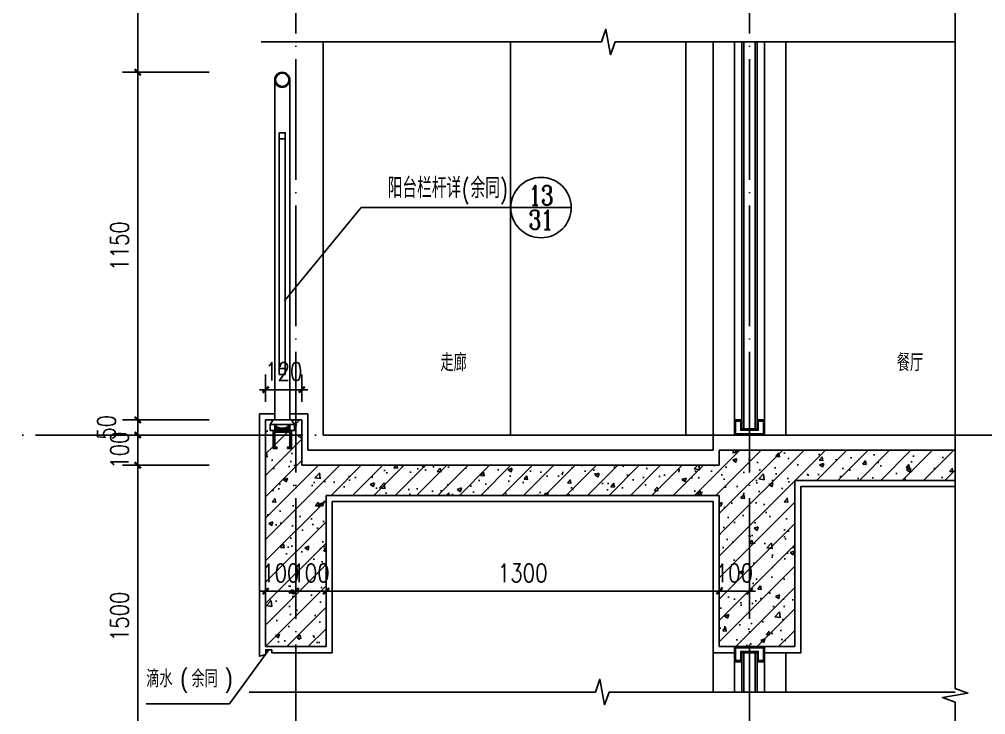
# Model space of a CAD drawing. Extents: x 718358 to 1668613, y -348838 to -159582.
# Drawn here: x 846510 to 849706, y -342370 to -340070 of the extents above; entities that cross this region are included whole.
import ezdxf
from ezdxf.enums import TextEntityAlignment as Align

# ---------------------------------------------------------------- set-up
doc = ezdxf.new("R2010")
doc.units = 0
doc.header["$LTSCALE"] = 1000
doc.linetypes.add('DOTE', pattern=[2.42, 2, -0.2, 0.02, -0.2])
for name, color, linetype in [('建-可见线', 7, 'Continuous'), ('建-图例填充', 251, 'Continuous'), ('建-墙体', 2, 'Continuous'), ('建-尺寸', 73, 'Continuous'), ('建-引出', 3, 'Continuous'), ('建-房间名', 7, 'Continuous'), ('建-楼梯-护栏', 163, 'Continuous'), ('建-符号', 3, 'Continuous'), ('建-索引', 3, 'Continuous'), ('建-轮廓线', 7, 'Continuous'), ('建-轴网', 14, 'DOTE'), ('建-门窗', 4, 'Continuous'), ('建-门窗剖', 4, 'Continuous')]:
    doc.layers.add(name, color=color, linetype=linetype)
doc.styles.add('_TCH_DIM', font='gt单线西文.shx', dxfattribs={"width": 0.8, "bigfont": 'gt单线中文.shx'})
doc.styles.add('_TCH_LABEL', font='COMPLEX', dxfattribs={"bigfont": 'GBCBIG'})
doc.styles.add('_TCH_SPACE', font='gt单线西文.shx', dxfattribs={"width": 0.8, "height": 5, "bigfont": 'gt单线中文.shx'})
doc.styles.add('DIM_FONT', font='SIMPLEX.shx', dxfattribs={"width": 0.8, "bigfont": 'GBCBIG.shx'})
doc.dimstyles.new('DIMN20', dxfattribs={"dimscale": 0.2, "dimtxt": 300, "dimasz": 100, "dimexe": 250, "dimexo": 300, "dimgap": 150, "dimtad": 1, "dimdec": 0, "dimzin": 0, "dimdsep": 46, "dimtxsty": 'DIM_FONT', "dimblk": 'ARCHTICK', "dimcen": 0.09, "dimdle": 1, "dimclrt": 7, "dimazin": 2, "dimtfac": 1, "dimtdec": 0, "dimtix": 1, "dimtmove": 2, "dimatfit": 3, "dimldrblk": 'ARCHTICK', "dimfxl": 1, "dimtolj": 1, "dimtzin": 0, "dimarcsym": 0})

# ---------------------------------------------------------------- blocks, each defined once
blk = doc.blocks.new('ghgdfsdsa')
at = {"layer": '建-楼梯-护栏'}
for p, q in [((915644.9, -350305.3), (915644.9, -351430.3)), ((915694.9, -350305.3), (915694.9, -351430.3)), ((915659.9, -350490.3), (915659.9, -351280.3)), ((915679.9, -351280.3), (915679.9, -350490.3)), ((915679.9, -351260.3), (915659.9, -351260.3)), ((915679.9, -351280.3), (915659.9, -351280.3)), ((915639.9, -351430.3), (915629.9, -351445.3)), ((915639.9, -351430.3), (915699.9, -351430.3)), ((915699.9, -351430.3), (915709.9, -351445.3)), ((915629.9, -351445.3), (915629.9, -351465.3)), ((915629.9, -351445.3), (915709.9, -351445.3)), ((915709.9, -351465.3), (915629.9, -351465.3)), ((915644.9, -351445.3), (915644.9, -351465.3)), ((915644.9, -351450.3), (915644.9, -351455.3)), ((915644.9, -351460.3), (915644.9, -351465.3)), ((915649.9, -351449.2), (915649.9, -351465.3)), ((915654.9, -351452.1), (915654.9, -351465.3)), ((915659.9, -351454), (915659.9, -351465.3)), ((915664.9, -351455.1), (915664.9, -351465.3)), ((915669.9, -351455.5), (915669.9, -351465.3)), ((915674.9, -351455.1), (915674.9, -351465.3)), ((915679.9, -351454), (915679.9, -351465.3)), ((915684.9, -351452.1), (915684.9, -351465.3)), ((915689.9, -351449.2), (915689.9, -351465.3)), ((915694.9, -351445.3), (915694.9, -351465.3)), ((915694.9, -351450.3), (915694.9, -351455.3)), ((915694.9, -351460.3), (915694.9, -351465.3)), ((915709.9, -351445.3), (915709.9, -351465.3))]:
    blk.add_line(p, q, dxfattribs=at)
for points in [[(915659.9, -350480.3), (915679.9, -350480.3), (915679.9, -350500.3), (915659.9, -350500.3)], [(915687.4, -351525.3), (915699.9, -351525.3), (915699.9, -351465.3), (915639.9, -351465.3), (915639.9, -351525.3), (915652.4, -351525.3), (915652.4, -351520.3), (915644.9, -351520.3), (915644.9, -351470.3), (915694.9, -351470.3), (915694.9, -351520.3), (915687.4, -351520.3)]]:
    blk.add_lwpolyline(points, close=True, dxfattribs=at)
for radius in [25, 22]:
    blk.add_circle((915669.9, -350305.3), radius, dxfattribs=at)
blk = doc.blocks.new('ghgdfsdf')
at = {"layer": '建-门窗剖'}
for p, q in [((916939.9, -349800.3), (916939.9, -349930.3)), ((916945.9, -349800.3), (916945.9, -349930.3)), ((916983.9, -349800.3), (916983.9, -349930.3)), ((916989.9, -349800.3), (916989.9, -349930.3)), ((916914.9, -349930.3), (916914.9, -349830.3)), ((917014.9, -349830.3), (917014.9, -349930.3))]:
    blk.add_line(p, q, dxfattribs=at)
blk.add_lwpolyline([(916914.9, -349780.3), (916914.9, -349830.3), (916919.9, -349830.3), (916919.9, -349830.3), (916939.9, -349830.3), (916939.9, -349800.3), (916989.9, -349800.3), (916989.9, -349830.3), (917009.9, -349830.3), (917009.9, -349830.3), (917014.9, -349830.3), (917014.9, -349780.3)], dxfattribs=at)
blk.add_lwpolyline([(916935.9, -349826.3), (916918.9, -349826.3), (916918.9, -349784.3), (917010.9, -349784.3), (917010.9, -349826.3), (916993.9, -349826.3), (916993.9, -349796.3), (916935.9, -349796.3)], close=True, dxfattribs=at)
blk = doc.blocks.new('ghgdfd')
at = {"layer": '建-门窗剖'}
for p, q in [((916914.9, -351380.3), (916914.9, -350130.3)), ((916939.9, -350130.3), (916939.9, -351380.3)), ((916945.9, -350130.3), (916945.9, -351410.3)), ((916983.9, -350130.3), (916983.9, -351410.3)), ((916989.9, -350130.3), (916989.9, -351380.3)), ((917014.9, -350130.3), (917014.9, -351380.3))]:
    blk.add_line(p, q, dxfattribs=at)
blk.add_lwpolyline([(916914.9, -351430.3), (916914.9, -351380.3), (916919.9, -351380.3), (916919.9, -351380.3), (916939.9, -351380.3), (916939.9, -351410.3), (916989.9, -351410.3), (916989.9, -351380.3), (917009.9, -351380.3), (917009.9, -351380.3), (917014.9, -351380.3), (917014.9, -351430.3)], dxfattribs=at)
blk.add_lwpolyline([(916935.9, -351384.3), (916918.9, -351384.3), (916918.9, -351426.3), (917010.9, -351426.3), (917010.9, -351384.3), (916993.9, -351384.3), (916993.9, -351414.3), (916935.9, -351414.3)], close=True, dxfattribs=at)
blk = doc.blocks.new('_ArchTick')
at = {"color": 0, "linetype": 'ByBlock', "const_width": 0.4}
blk.add_lwpolyline([(-0.5, -0.5), (0.5, 0.5)], dxfattribs=at)
blk = doc.blocks.new('*D1816')
at = {"layer": 'Defpoints', "color": 0, "transparency": 16777216}
for p in [(846901.9, -341544.7), (847198.6, -341544.7), (847198.6, -342544.7)]:
    blk.add_point(p, dxfattribs=at)
at = {"layer": '建-尺寸', "color": 0, "lineweight": -2, "transparency": 16777216}
for p, q in [((847138.6, -341544.7), (846851.9, -341544.7)), ((846901.9, -342544.9), (846901.9, -341544.5)), ((847138.6, -342544.7), (846851.9, -342544.7))]:
    blk.add_line(p, q, dxfattribs=at)
at = {"layer": '建-尺寸', "color": 0, "lineweight": -2, "transparency": 16777216, "xscale": 20, "yscale": 20, "zscale": 20}
for p, rotation in [((846901.9, -341544.7), 90), ((846901.9, -342544.7), 270)]:
    blk.add_blockref('_ArchTick', p, dxfattribs=dict(at, rotation=rotation))
at = {"layer": '建-尺寸', "color": 7, "transparency": 16777216, "insert": (846841.9, -342044.7), "char_height": 60, "attachment_point": 5, "rotation": 90, "style": 'DIM_FONT'}
blk.add_mtext('\\A1;1500', dxfattribs=at)
blk = doc.blocks.new('*D1817')
at = {"layer": 'Defpoints', "color": 0, "transparency": 16777216}
for p in [(846901.9, -341444.7), (847198.6, -341444.7), (847198.6, -341544.7)]:
    blk.add_point(p, dxfattribs=at)
at = {"layer": '建-尺寸', "color": 0, "lineweight": -2, "transparency": 16777216}
for p, q in [((846901.9, -341444.7), (846901.9, -341424.7)), ((847138.6, -341444.7), (846851.9, -341444.7)), ((846901.9, -341544.7), (846901.9, -341444.7)), ((847138.6, -341544.7), (846851.9, -341544.7)), ((846901.9, -341544.7), (846901.9, -341564.7))]:
    blk.add_line(p, q, dxfattribs=at)
at = {"layer": '建-尺寸', "color": 0, "lineweight": -2, "transparency": 16777216, "xscale": 20, "yscale": 20, "zscale": 20}
for p, rotation in [((846901.9, -341444.7), 270), ((846901.9, -341544.7), 90)]:
    blk.add_blockref('_ArchTick', p, dxfattribs=dict(at, rotation=rotation))
at = {"layer": '建-尺寸', "color": 7, "transparency": 16777216, "insert": (846841.9, -341494.7), "char_height": 60, "attachment_point": 5, "rotation": 90, "style": 'DIM_FONT'}
blk.add_mtext('\\A1;100', dxfattribs=at)
blk = doc.blocks.new('*D1818')
at = {"layer": 'Defpoints', "color": 0, "transparency": 16777216}
for p in [(846901.9, -341394.7), (847198.6, -341394.7), (847198.6, -341444.7)]:
    blk.add_point(p, dxfattribs=at)
at = {"layer": '建-尺寸', "color": 0, "lineweight": -2, "transparency": 16777216}
for p, q in [((846901.9, -341394.7), (846901.9, -341374.7)), ((847138.6, -341394.7), (846851.9, -341394.7)), ((846901.9, -341444.7), (846901.9, -341394.7)), ((847138.6, -341444.7), (846851.9, -341444.7)), ((846901.9, -341444.7), (846901.9, -341464.7))]:
    blk.add_line(p, q, dxfattribs=at)
at = {"layer": '建-尺寸', "color": 0, "lineweight": -2, "transparency": 16777216, "xscale": 20, "yscale": 20, "zscale": 20}
for p, rotation in [((846901.9, -341394.7), 270), ((846901.9, -341444.7), 90)]:
    blk.add_blockref('_ArchTick', p, dxfattribs=dict(at, rotation=rotation))
at = {"layer": '建-尺寸', "color": 7, "transparency": 16777216, "insert": (846798.9, -341419.7), "char_height": 60, "attachment_point": 5, "rotation": 90, "style": 'DIM_FONT'}
blk.add_mtext('\\A1;50', dxfattribs=at)
blk = doc.blocks.new('*D1819')
at = {"layer": 'Defpoints', "color": 0, "transparency": 16777216}
for p in [(846901.9, -340244.7), (847198.6, -340244.7), (847198.6, -341394.7)]:
    blk.add_point(p, dxfattribs=at)
at = {"layer": '建-尺寸', "color": 0, "lineweight": -2, "transparency": 16777216}
for p, q in [((847138.6, -340244.7), (846851.9, -340244.7)), ((846901.9, -341394.9), (846901.9, -340244.5)), ((847138.6, -341394.7), (846851.9, -341394.7))]:
    blk.add_line(p, q, dxfattribs=at)
at = {"layer": '建-尺寸', "color": 0, "lineweight": -2, "transparency": 16777216, "xscale": 20, "yscale": 20, "zscale": 20}
for p, rotation in [((846901.9, -340244.7), 90), ((846901.9, -341394.7), 270)]:
    blk.add_blockref('_ArchTick', p, dxfattribs=dict(at, rotation=rotation))
at = {"layer": '建-尺寸', "color": 7, "transparency": 16777216, "insert": (846841.9, -340819.7), "char_height": 60, "attachment_point": 5, "rotation": 90, "style": 'DIM_FONT'}
blk.add_mtext('\\A1;1150', dxfattribs=at)
blk = doc.blocks.new('*D1820')
at = {"layer": 'Defpoints', "color": 0, "transparency": 16777216}
for p in [(846901.9, -339294.7), (847198.6, -339294.7), (847198.6, -340244.7)]:
    blk.add_point(p, dxfattribs=at)
at = {"layer": '建-尺寸', "color": 0, "lineweight": -2, "transparency": 16777216}
for p, q in [((847138.6, -339294.7), (846851.9, -339294.7)), ((846901.9, -340244.9), (846901.9, -339294.5)), ((847138.6, -340244.7), (846851.9, -340244.7))]:
    blk.add_line(p, q, dxfattribs=at)
at = {"layer": '建-尺寸', "color": 0, "lineweight": -2, "transparency": 16777216, "xscale": 20, "yscale": 20, "zscale": 20}
for p, rotation in [((846901.9, -339294.7), 90), ((846901.9, -340244.7), 270)]:
    blk.add_blockref('_ArchTick', p, dxfattribs=dict(at, rotation=rotation))
at = {"layer": '建-尺寸', "color": 7, "transparency": 16777216, "insert": (846841.9, -339769.7), "char_height": 60, "attachment_point": 5, "rotation": 90, "style": 'DIM_FONT'}
blk.add_mtext('\\A1;1450', dxfattribs=at)
blk = doc.blocks.new('*D1824')
at = {"layer": 'Defpoints', "color": 0, "transparency": 16777216}
for p in [(847324.9, -341902.1), (847424.9, -341902.1), (847424.9, -341961.1)]:
    blk.add_point(p, dxfattribs=at)
at = {"layer": '建-尺寸', "color": 0, "lineweight": -2, "transparency": 16777216}
for p, q in [((847324.9, -341961.1), (847304.9, -341961.1)), ((847324.9, -341961.1), (847424.9, -341961.1)), ((847324.9, -341962.1), (847324.9, -342011.1)), ((847424.9, -341961.1), (847444.9, -341961.1)), ((847424.9, -341962.1), (847424.9, -342011.1))]:
    blk.add_line(p, q, dxfattribs=at)
at = {"layer": '建-尺寸', "color": 0, "lineweight": -2, "transparency": 16777216, "xscale": 20, "yscale": 20, "zscale": 20}
blk.add_blockref('_ArchTick', (847324.9, -341961.1), dxfattribs=at)
at = {"layer": '建-尺寸', "color": 0, "lineweight": -2, "transparency": 16777216, "xscale": 20, "yscale": 20, "zscale": 20, "rotation": 180}
blk.add_blockref('_ArchTick', (847424.9, -341961.1), dxfattribs=at)
at = {"layer": '建-尺寸', "color": 7, "transparency": 16777216, "insert": (847374.9, -341901.1), "char_height": 60, "attachment_point": 5, "style": 'DIM_FONT'}
blk.add_mtext('\\A1;100', dxfattribs=at)
blk = doc.blocks.new('*D1825')
at = {"layer": 'Defpoints', "color": 0, "transparency": 16777216}
for p in [(847424.9, -341902.1), (847524.9, -341902.1), (847524.9, -341961.1)]:
    blk.add_point(p, dxfattribs=at)
at = {"layer": '建-尺寸', "color": 0, "lineweight": -2, "transparency": 16777216}
for p, q in [((847424.9, -341961.1), (847404.9, -341961.1)), ((847424.9, -341961.1), (847524.9, -341961.1)), ((847424.9, -341962.1), (847424.9, -342011.1)), ((847524.9, -341961.1), (847544.9, -341961.1)), ((847524.9, -341962.1), (847524.9, -342011.1))]:
    blk.add_line(p, q, dxfattribs=at)
at = {"layer": '建-尺寸', "color": 0, "lineweight": -2, "transparency": 16777216, "xscale": 20, "yscale": 20, "zscale": 20}
blk.add_blockref('_ArchTick', (847424.9, -341961.1), dxfattribs=at)
at = {"layer": '建-尺寸', "color": 0, "lineweight": -2, "transparency": 16777216, "xscale": 20, "yscale": 20, "zscale": 20, "rotation": 180}
blk.add_blockref('_ArchTick', (847524.9, -341961.1), dxfattribs=at)
at = {"layer": '建-尺寸', "color": 7, "transparency": 16777216, "insert": (847474.9, -341901.1), "char_height": 60, "attachment_point": 5, "style": 'DIM_FONT'}
blk.add_mtext('\\A1;100', dxfattribs=at)
blk = doc.blocks.new('*D1826')
at = {"layer": 'Defpoints', "color": 0, "transparency": 16777216}
for p in [(847524.9, -341902.1), (848824.9, -341902.1), (848824.9, -341961.1)]:
    blk.add_point(p, dxfattribs=at)
at = {"layer": '建-尺寸', "color": 0, "lineweight": -2, "transparency": 16777216}
for p, q in [((847524.7, -341961.1), (848825.1, -341961.1)), ((847524.9, -341962.1), (847524.9, -342011.1)), ((848824.9, -341962.1), (848824.9, -342011.1))]:
    blk.add_line(p, q, dxfattribs=at)
at = {"layer": '建-尺寸', "color": 0, "lineweight": -2, "transparency": 16777216, "xscale": 20, "yscale": 20, "zscale": 20, "rotation": 180}
blk.add_blockref('_ArchTick', (847524.9, -341961.1), dxfattribs=at)
at = {"layer": '建-尺寸', "color": 0, "lineweight": -2, "transparency": 16777216, "xscale": 20, "yscale": 20, "zscale": 20}
blk.add_blockref('_ArchTick', (848824.9, -341961.1), dxfattribs=at)
at = {"layer": '建-尺寸', "color": 7, "transparency": 16777216, "insert": (848174.9, -341901.1), "char_height": 60, "attachment_point": 5, "style": 'DIM_FONT'}
blk.add_mtext('\\A1;1300', dxfattribs=at)
blk = doc.blocks.new('*D1827')
at = {"layer": 'Defpoints', "color": 0, "transparency": 16777216}
for p in [(848824.9, -341902.1), (848924.9, -341902.1), (848924.9, -341961.1)]:
    blk.add_point(p, dxfattribs=at)
at = {"layer": '建-尺寸', "color": 0, "lineweight": -2, "transparency": 16777216}
for p, q in [((848824.9, -341961.1), (848804.9, -341961.1)), ((848824.9, -341961.1), (848924.9, -341961.1)), ((848824.9, -341962.1), (848824.9, -342011.1)), ((848924.9, -341961.1), (848944.9, -341961.1)), ((848924.9, -341962.1), (848924.9, -342011.1))]:
    blk.add_line(p, q, dxfattribs=at)
at = {"layer": '建-尺寸', "color": 0, "lineweight": -2, "transparency": 16777216, "xscale": 20, "yscale": 20, "zscale": 20}
blk.add_blockref('_ArchTick', (848824.9, -341961.1), dxfattribs=at)
at = {"layer": '建-尺寸', "color": 0, "lineweight": -2, "transparency": 16777216, "xscale": 20, "yscale": 20, "zscale": 20, "rotation": 180}
blk.add_blockref('_ArchTick', (848924.9, -341961.1), dxfattribs=at)
at = {"layer": '建-尺寸', "color": 7, "transparency": 16777216, "insert": (848874.9, -341901.1), "char_height": 60, "attachment_point": 5, "style": 'DIM_FONT'}
blk.add_mtext('\\A1;100', dxfattribs=at)
blk = doc.blocks.new('*D2994')
at = {"layer": 'Defpoints', "color": 0, "transparency": 16777216}
for p in [(847444.9, -341294.7), (847324.9, -341394.7), (847444.9, -341394.7)]:
    blk.add_point(p, dxfattribs=at)
at = {"layer": '建-尺寸', "color": 0, "lineweight": -2, "transparency": 16777216}
for p, q in [((847324.9, -341334.7), (847324.9, -341244.7)), ((847444.9, -341334.7), (847444.9, -341244.7)), ((847324.9, -341294.7), (847304.9, -341294.7)), ((847324.9, -341294.7), (847444.9, -341294.7)), ((847444.9, -341294.7), (847464.9, -341294.7))]:
    blk.add_line(p, q, dxfattribs=at)
at = {"layer": '建-尺寸', "color": 0, "lineweight": -2, "transparency": 16777216, "xscale": 20, "yscale": 20, "zscale": 20}
blk.add_blockref('_ArchTick', (847324.9, -341294.7), dxfattribs=at)
at = {"layer": '建-尺寸', "color": 0, "lineweight": -2, "transparency": 16777216, "xscale": 20, "yscale": 20, "zscale": 20, "rotation": 180}
blk.add_blockref('_ArchTick', (847444.9, -341294.7), dxfattribs=at)
at = {"layer": '建-尺寸', "color": 7, "transparency": 16777216, "insert": (847384.9, -341234.7), "char_height": 60, "attachment_point": 5, "style": 'DIM_FONT'}
blk.add_mtext('\\A1;120', dxfattribs=at)

msp = doc.modelspace()

# ---------------------------------------------------------------- hatches: boundary and pattern name
at = {"layer": '建-图例填充'}
h = msp.add_hatch(dxfattribs=at)
h.set_pattern_fill('钢筋混凝土', color=256, scale=20, style=0)
h.set_pattern_definition([(45, (3055.796, 395.11), (-35.355339, 35.355339), []), (50, (3055.8, 395.11), (143.452037, -12.550427), [15, -165]), (355, (3055.8, 395.11), (-27.750267, 150.438427), [12, -132]), (100.4514, (3067.75, 394.07), (115.701876, 137.887908), [12.748038, -140.228422]), (46.1842, (3055.8, 435.11), (213.44821, -33.103803), [22.5, -247.5]), (96.6356, (3073.58, 432.35), (186.93254, 194.823574), [19.12206, -210.3426]), (351.1842, (3055.8, 435.11), (186.93239, 194.82372), [18, -198]), (21, (3075.8, 425.11), (119.38141, -80.523778), [15, -165]), (326, (3075.8, 425.11), (48.663066, 145.03001), [12, -132]), (71.4514, (3085.74, 418.4), (168.044526, 64.5061), [12.748038, -140.228422]), (37.5, (3055.796, 395.11), (2.431971, 66.5787708), [0, -130.4, 0, -134, 0, -132.5]), (7.5, (3055.796, 395.11), (52.6139075, 78.8823424), [0, -76.4, 0, -127.4, 0, -50.5]), (327.5, (3011.196, 395.11), (106.7644872, -4.5109743), [0, -50, 0, -156, 0, -207]), (317.5, (2991.2, 395.11), (116.637234, 20.020996), [0, -65, 0, -103.6, 0, -147])])
h.paths.add_polyline_path([(847324.9, -342144.7), (847524.9, -342144.7), (847524.9, -341644.7), (848824.9, -341644.7), (848824.9, -342144.7), (849074.9, -342144.7), (849074.9, -341594.7), (849605, -341594.7), (849605, -341494.7), (848824.9, -341494.7), (848824.9, -341544.7), (847444.9, -341544.7), (847444.9, -341394.7), (847419.9, -341394.7), (847419.9, -341434.7), (847409.9, -341434.7), (847409.9, -341489.7), (847397.4, -341489.7), (847397.4, -341484.7), (847404.9, -341484.7), (847404.9, -341434.7), (847354.9, -341434.7), (847354.9, -341484.7), (847362.4, -341484.7), (847362.4, -341489.7), (847349.9, -341489.7), (847349.9, -341429.7), (847324.9, -341429.7)])

# ---------------------------------------------------------------- linework, layer by layer
at = {"layer": '建-可见线'}
for p, q in [((847304.9, -341374.7), (847354.9, -341374.7)), ((847404.9, -341374.7), (847464.9, -341374.7)), ((847464.9, -341374.7), (847464.9, -341494.7)), ((848804.9, -341494.7), (848804.9, -341444.7)), ((848804.9, -341444.7), (849605, -341444.7)), ((847464.9, -341494.7), (848804.9, -341494.7))]:
    msp.add_line(p, q, dxfattribs=at)
for points in [[(847304.9, -341374.7), (847305, -342176.4), (847305, -342176.4), (847325, -342171.2), (847325, -342164.7), (847325, -342154.7), (847345, -342154.7), (847345, -342164.7), (847544.9, -342164.7), (847544.9, -341664.7), (848804.9, -341664.7), (848804.9, -342164.7), (848874.9, -342164.7)], [(848974.9, -342164.7), (849094.9, -342164.7), (849094.9, -341614.7), (849605, -341614.7)], [(848899.9, -342164.7), (848924.9, -342164.7)]]:
    msp.add_lwpolyline(points, dxfattribs=at)
at = {"layer": '建-墙体'}
for p, q in [((847324.9, -341394.7), (847444.9, -341394.7)), ((847324.9, -342144.7), (847324.9, -341394.7)), ((847444.9, -341394.7), (847444.9, -341544.7)), ((848824.9, -341494.7), (849605, -341494.7)), ((848824.9, -341544.7), (848824.9, -341494.7)), ((847444.9, -341544.7), (848824.9, -341544.7)), ((849074.9, -342144.7), (849074.9, -341594.7)), ((849074.9, -341594.7), (849605, -341594.7)), ((847524.9, -342144.7), (847524.9, -341644.7)), ((847524.9, -341644.7), (848824.9, -341644.7)), ((848824.9, -342144.7), (848824.9, -341644.7)), ((847324.9, -342144.7), (847524.9, -342144.7)), ((848824.9, -342144.7), (849074.9, -342144.7))]:
    msp.add_line(p, q, dxfattribs=at)
at = {"layer": '建-引出'}
for p, q in [((847334.9, -342154.7), (847205.3, -342333.3)), ((847205.3, -342333.3), (846930.1, -342333.3))]:
    msp.add_line(p, q, dxfattribs=at)
at = {"layer": '建-符号'}
for points in [[(849605, -337752.8), (849605, -342282.9), (849647, -342298.2), (849563, -342313), (849605, -342327.9), (849605, -346857.9)], [(849605, -340144.7), (848480.3, -340144.7), (848465, -340186.7), (848450.2, -340102.7), (848435.3, -340144.7), (847310.6, -340144.7)], [(849605, -342294.7), (848460.3, -342294.7), (848445, -342336.7), (848430.2, -342252.7), (848415.3, -342294.7), (847270.6, -342294.7)]]:
    msp.add_lwpolyline(points, dxfattribs=at)
at = {"layer": '建-索引'}
for p, q in [((847387.5, -341001.1), (847640.8, -340692.4)), ((847640.8, -340692.4), (848135.5, -340692.4)), ((848335.5, -340692.4), (848135.5, -340692.4))]:
    msp.add_line(p, q, dxfattribs=at)
msp.add_circle((848235.5, -340692.4), 100, dxfattribs=at)
at = {"layer": '建-轮廓线', "color": 253}
for p, q in [((848804.9, -341444.7), (848804.9, -340144.7)), ((849044.9, -341444.7), (849044.9, -340144.7)), ((848804.9, -342294.7), (848804.9, -342164.7)), ((849044.9, -342294.7), (849044.9, -342164.7))]:
    msp.add_line(p, q, dxfattribs=at)
at = {"layer": '建-轴网', "ltscale": 0.2}
for p, q in [((847424.9, -346893.1), (847424.9, -337503.6)), ((848924.9, -346893.1), (848924.9, -337503.6)), ((843659.6, -341444.7), (851598.1, -341444.7))]:
    msp.add_line(p, q, dxfattribs=at)
at = {"layer": '建-门窗'}
for p, q in [((847514.9, -341444.7), (847514.9, -340144.7)), ((848134.9, -341444.7), (848134.9, -340144.7)), ((848714.9, -341444.7), (848714.9, -340144.7)), ((847514.9, -341444.7), (848714.9, -341444.7))]:
    msp.add_line(p, q, dxfattribs=at)

# ---------------------------------------------------------------- block references
at = {"layer": '建-可见线'}
for name, p in [('ghgdfd', (-68040, 9985.6)), ('ghgdfsdsa', (-68290, 10035.6)), ('ghgdfsdf', (-68040, 7635.6))]:
    msp.add_blockref(name, p, dxfattribs=at)

# ---------------------------------------------------------------- texts
at = {"layer": '建-引出', "style": '_TCH_DIM'}
for s, height, width, p in [('滴水', 57.32, 0.8, (846930.1, -342279.3)), ('(', 63, 0.888889, (847042.1, -342279.3)), ('余同', 57.32, 0.8, (847079.5, -342279.3)), (')', 63, 0.888889, (847191.5, -342279.3))]:
    msp.add_text(s, height=height, dxfattribs=dict(at, width=width)).set_placement(p)
at = {"layer": '建-房间名', "style": '_TCH_SPACE', "width": 0.8}
for s, p in [('走廊', (847902.8, -341233.6)), ('餐厅', (849412.1, -341233.6))]:
    msp.add_text(s, height=57.32, dxfattribs=at).set_placement(p)
at = {"layer": '建-索引', "style": '_TCH_LABEL'}
for s, p in [('阳台栏杆详', (847728.4, -340661.3)), ('余同', (848002.2, -340661.3))]:
    msp.add_text(s, height=67.52, dxfattribs=at).set_placement(p)
at = {"layer": '建-索引', "style": '_TCH_LABEL', "width": 0.705882}
for s, p in [('(', (847974.2, -340661.3)), (')', (848100.5, -340661.3))]:
    msp.add_text(s, height=59.5, dxfattribs=at).set_placement(p)
at = {"layer": '建-索引', "style": '_TCH_LABEL'}
for s, width, p, p2 in [('13', 0.905172, (848195.2, -340684.3), (848275.7, -340684.3)), ('31', 0.9375, (848195.2, -340764.8), (848275.7, -340764.8))]:
    msp.add_text(s, height=64.4, dxfattribs=dict(at, width=width)).set_placement(p, p2, align=Align.FIT)

# ---------------------------------------------------------------- dimensions: what is measured, and where the dimension line sits
at = {"layer": '建-尺寸'}
for p1, p2, text, picture, middle in [((847198.6, -340244.7), (847198.6, -339294.7), '1450', '*D1820', (846841.9, -339769.7)), ((847198.6, -342544.7), (847198.6, -341544.7), '1500', '*D1816', (846841.9, -342044.7))]:
    dim = msp.add_aligned_dim(p1=p1, p2=p2, distance=296.7, text=text, dimstyle='DIMN20', dxfattribs=at)
    dim.commit()
    dim.dimension.update_dxf_attribs({"geometry": picture, "text_midpoint": middle})
for p1, p2, distance, picture, middle in [((847198.6, -341394.7), (847198.6, -340244.7), 296.7, '*D1819', (846841.9, -340819.7)), ((847324.9, -341394.7), (847444.9, -341394.7), 100, '*D2994', (847384.9, -341234.7)), ((847198.6, -341544.7), (847198.6, -341444.7), 296.7, '*D1817', (846841.9, -341494.7)), ((847324.9, -341902.1), (847424.9, -341902.1), -59, '*D1824', (847374.9, -341901.1)), ((847424.9, -341902.1), (847524.9, -341902.1), -59, '*D1825', (847474.9, -341901.1)), ((847524.9, -341902.1), (848824.9, -341902.1), -59, '*D1826', (848174.9, -341901.1)), ((848824.9, -341902.1), (848924.9, -341902.1), -59, '*D1827', (848874.9, -341901.1))]:
    dim = msp.add_aligned_dim(p1=p1, p2=p2, distance=distance, dimstyle='DIMN20', dxfattribs=at)
    dim.commit()
    dim.dimension.update_dxf_attribs({"geometry": picture, "text_midpoint": middle})
dim = msp.add_linear_dim(base=(846901.9, -341394.7), p1=(847198.6, -341444.7), p2=(847198.6, -341394.7), angle=90, dimstyle='DIMN20', dxfattribs=at)
dim.commit()
dim.dimension.update_dxf_attribs({"geometry": '*D1818', "text_midpoint": (846798.9, -341419.7), "dimtype": 161})

doc.saveas('drawing.dxf')
